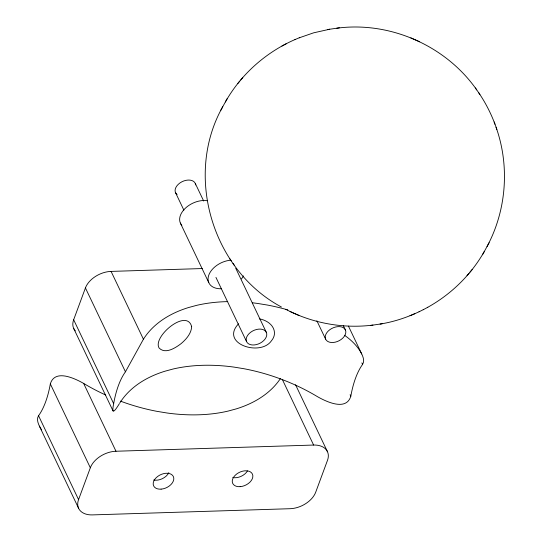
<?xml version="1.0" encoding="UTF-8"?>
<svg xmlns="http://www.w3.org/2000/svg" width="542" height="542" viewBox="0 0 542 542"><rect width="100%" height="100%" fill="white"/><g stroke="black" fill="none" stroke-linecap="round" stroke-linejoin="round"><path stroke-width="0.81" d="M227.735 301.616A143.129 89.931 20.3 0 0 196.644 305.356L188.501 307.551A143.129 89.931 20.3 0 0 143.427 339.217L125.439 371.819A72.54 30.623 88.2 0 0 113.664 403.648C110.975 416.717 115.602 409.799 119.328 403.749M78.563 508.213L39.41 426.127C37.926 422.997 36.436 418.912 38.55 415.728A72.54 30.623 88.2 0 0 50.331 383.899C54.837 368.872 74.505 378.255 83.644 383.424A143.129 89.931 20.3 0 0 105.717 395.023M348.452 326.121L361.738 353.987C363.221 357.117 364.712 361.196 362.591 364.387A72.54 30.623 88.2 0 0 350.816 396.216C346.311 411.243 326.643 401.859 317.504 396.69A143.129 89.931 20.3 0 0 244.002 368.736L234.022 367.103A143.129 89.931 20.3 0 0 173.094 369.014L164.951 371.216A143.129 89.931 20.3 0 0 119.877 402.882L119.775 403.045M75.284 330.844A21.809 14.255 -25.5 0 1 73.658 319.766L85.433 287.938A21.809 14.255 -25.5 0 1 111.083 271.406L202.295 268.547M78.563 499.602L90.338 467.773A21.809 14.255 -25.5 0 1 115.988 451.242L313.615 445.05A21.809 14.255 -25.5 0 1 327.49 460.341L315.715 492.177A21.809 14.255 -25.5 0 1 290.065 508.708L92.438 514.9A21.809 14.255 -25.5 0 1 78.563 499.602L38.55 415.728M222.708 106.788C183.982 175.229 212.207 270.126 281.406 306.989M487.048 246.515C506.526 210.33 509.853 165.893 496.045 127.187M225.357 101.991C240.973 74.268 266.054 52.127 295.207 39.478M423.227 309.706C448.654 296.691 470.361 276.224 484.399 251.312M220.641 110.548L227.247 98.549M482.509 254.754L489.114 242.755M240.777 79.945L242.755 77.594M237.633 83.705L239.754 81.178M466.994 275.709L468.979 273.358M469.995 272.125L472.123 269.598M238.568 323.784C219.605 343.689 260.289 356.792 271.312 340.938A18.746 14.078 -2.9 0 0 274.476 332.395C273.832 324.719 266.264 320.017 259.293 318.852M286.528 43.597L281.955 46.036M427.326 307.51L427.801 307.267M419.041 311.779L423.458 309.59M419.054 311.772C406.683 317.585 393.567 321.941 380.05 324.069M299.238 37.811L313.615 32.832L329.705 29.227M410.009 315.715L414.813 313.703M294.943 39.6L299.746 37.581M336.812 28.211C390.111 21.063 445.998 45.819 476.736 89.891M285.844 309.353C312.388 323.256 343.215 328.838 372.943 325.085M327.585 29.546L339.421 27.825M370.335 325.478L382.171 323.757M410.843 37.879L419.664 41.775M290.085 311.528L298.913 315.417M344.502 335.261C351.467 340.18 357.815 346.338 361.738 353.987M478.518 92.465C486.357 103.827 492.454 116.367 496.865 129.443M229.862 258.866L231.238 260.837M233.019 263.412L234.388 265.37M475.361 87.933L479.894 94.437M41.544 429.826L39.41 426.127M361.88 362.889L362.591 364.387M343.242 325.41L345.43 329.997A10.908 7.127 -25.5 0 1 333.059 342.497A10.908 7.127 -25.5 0 1 328.093 331.189A10.908 7.127 -25.5 0 1 345.43 329.997M316.874 320.783L325.62 339.123M350.105 394.718L350.816 396.216M295.553 384.773L327.49 451.737M195.296 183.44L203.677 201.021M235.756 268.276L266.379 332.476A10.908 7.127 -25.5 0 1 254.008 344.969A10.908 7.127 -25.5 0 1 249.042 333.669A10.908 7.127 -25.5 0 1 266.379 332.476M282.28 379.353L313.615 445.05M175.486 192.566L183.873 210.147M215.953 277.402L246.569 341.602M180.357 223.047L208.792 282.653M111.083 271.406L143.427 339.217M85.433 287.938L125.439 371.819M73.658 319.766L113.664 403.648M73.658 328.377L113.122 411.114M83.644 383.424L115.988 451.242M50.331 383.899L90.338 467.773M494.155 121.97L494.975 124.226M252.511 302.809A143.129 89.931 20.3 0 1 257.572 303.445L267.552 305.078A143.129 89.931 20.3 0 1 287.849 309.916M181.861 225.35A19.634 12.825 -25.5 0 1 185.113 208.453A19.634 12.825 -25.5 0 1 207.146 200.716M243.473 275.932A19.634 12.825 -25.5 0 1 241.434 278.927M221.319 288.764A19.634 12.825 -25.5 0 1 208.656 275.512A19.634 12.825 -25.5 0 1 230.635 260.194M177.112 194.558A10.908 7.127 -25.5 0 1 181.827 181.821A10.908 7.127 -25.5 0 1 195.676 184.937M280.485 378.458A143.129 89.931 20.3 0 1 236.197 408.898L228.053 411.1A143.129 89.931 20.3 0 1 167.126 413.011L157.146 411.378A143.129 89.931 20.3 0 1 120.466 401.127M247.47 470.937A10.908 7.127 -25.5 0 1 232.735 477.529M168.813 472.678A10.908 7.127 -25.5 0 1 153.684 480.009M191.665 326.697C191.224 333.676 186.163 339.312 181.082 343.642C175.418 347.93 165.466 354.421 159.172 348.106C152.017 337.09 186.794 307.68 191.665 326.697M240.16 486.662A10.908 7.127 -25.5 0 0 252.437 474.121A10.908 7.127 -25.5 0 0 235.065 475.422A10.908 7.127 -25.5 0 0 240.16 486.662M161.109 489.141A10.908 7.127 -25.5 0 0 173.386 476.601A10.908 7.127 -25.5 0 0 156.008 477.895A10.908 7.127 -25.5 0 0 161.109 489.141"/></g></svg>
